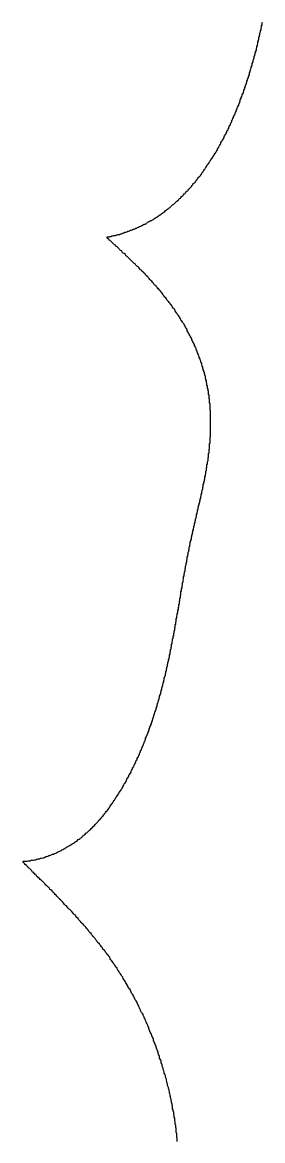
# Model space of a CAD drawing. Header units: millimetres. Extents: x 289 to 9778, y -894 to 6380.
# Drawn here: x 7194.77 to 7199.39, y -558.98 to -537.43 of the extents above; entities that cross this region are included whole.
import ezdxf

# ---------------------------------------------------------------- set-up
doc = ezdxf.new("R2010")
doc.units = ezdxf.units.MM

msp = doc.modelspace()

# ---------------------------------------------------------------- linework, layer by layer
msp.add_polyline3d([(7197.75, -558.993, 0), (7197.75, -558.973, 0), (7197.75, -558.953, 0), (7197.75, -558.933, 0), (7197.74, -558.903, 0), (7197.74, -558.883, 0), (7197.74, -558.863, 0), (7197.74, -558.843, 0), (7197.73, -558.813, 0), (7197.73, -558.793, 0), (7197.73, -558.773, 0), (7197.73, -558.743, 0), (7197.72, -558.723, 0), (7197.72, -558.703, 0), (7197.72, -558.683, 0), (7197.71, -558.653, 0), (7197.71, -558.633, 0), (7197.71, -558.613, 0), (7197.7, -558.583, 0), (7197.7, -558.563, 0), (7197.7, -558.543, 0), (7197.69, -558.523, 0), (7197.69, -558.493, 0), (7197.68, -558.473, 0), (7197.68, -558.453, 0), (7197.68, -558.433, 0), (7197.67, -558.403, 0), (7197.67, -558.383, 0), (7197.66, -558.363, 0), (7197.66, -558.333, 0), (7197.66, -558.313, 0), (7197.65, -558.293, 0), (7197.65, -558.273, 0), (7197.64, -558.243, 0), (7197.64, -558.223, 0), (7197.63, -558.203, 0), (7197.63, -558.173, 0), (7197.62, -558.153, 0), (7197.62, -558.133, 0), (7197.61, -558.113, 0), (7197.61, -558.083, 0), (7197.6, -558.063, 0), (7197.6, -558.043, 0), (7197.59, -558.013, 0), (7197.59, -557.993, 0), (7197.58, -557.973, 0), (7197.58, -557.953, 0), (7197.57, -557.923, 0), (7197.56, -557.903, 0), (7197.56, -557.883, 0), (7197.55, -557.853, 0), (7197.55, -557.833, 0), (7197.54, -557.813, 0), (7197.54, -557.793, 0), (7197.53, -557.763, 0), (7197.52, -557.743, 0), (7197.52, -557.723, 0), (7197.51, -557.693, 0), (7197.5, -557.673, 0), (7197.5, -557.653, 0), (7197.49, -557.633, 0), (7197.48, -557.603, 0), (7197.48, -557.583, 0), (7197.47, -557.563, 0), (7197.46, -557.543, 0), (7197.46, -557.513, 0), (7197.45, -557.493, 0), (7197.44, -557.473, 0), (7197.44, -557.443, 0), (7197.43, -557.423, 0), (7197.42, -557.403, 0), (7197.41, -557.383, 0), (7197.41, -557.353, 0), (7197.4, -557.333, 0), (7197.39, -557.313, 0), (7197.38, -557.293, 0), (7197.38, -557.263, 0), (7197.37, -557.243, 0), (7197.36, -557.223, 0), (7197.35, -557.193, 0), (7197.34, -557.173, 0), (7197.34, -557.153, 0), (7197.33, -557.133, 0), (7197.32, -557.103, 0), (7197.31, -557.083, 0), (7197.3, -557.063, 0), (7197.29, -557.043, 0), (7197.29, -557.013, 0), (7197.28, -556.993, 0), (7197.27, -556.973, 0), (7197.26, -556.953, 0), (7197.25, -556.923, 0), (7197.24, -556.903, 0), (7197.23, -556.883, 0), (7197.22, -556.863, 0), (7197.21, -556.833, 0), (7197.2, -556.813, 0), (7197.2, -556.793, 0), (7197.19, -556.773, 0), (7197.18, -556.753, 0), (7197.17, -556.723, 0), (7197.16, -556.703, 0), (7197.15, -556.683, 0), (7197.14, -556.663, 0), (7197.13, -556.633, 0), (7197.12, -556.613, 0), (7197.11, -556.593, 0), (7197.1, -556.573, 0), (7197.09, -556.543, 0), (7197.08, -556.523, 0), (7197.06, -556.503, 0), (7197.05, -556.483, 0), (7197.04, -556.463, 0), (7197.03, -556.433, 0), (7197.02, -556.413, 0), (7197.01, -556.393, 0), (7197, -556.373, 0), (7196.99, -556.353, 0), (7196.98, -556.323, 0), (7196.97, -556.303, 0), (7196.96, -556.283, 0), (7196.94, -556.263, 0), (7196.93, -556.243, 0), (7196.92, -556.213, 0), (7196.91, -556.193, 0), (7196.9, -556.173, 0), (7196.89, -556.153, 0), (7196.87, -556.133, 0), (7196.86, -556.113, 0), (7196.85, -556.083, 0), (7196.84, -556.063, 0), (7196.82, -556.043, 0), (7196.81, -556.023, 0), (7196.8, -556.003, 0), (7196.79, -555.983, 0), (7196.77, -555.953, 0), (7196.76, -555.933, 0), (7196.75, -555.913, 0), (7196.74, -555.893, 0), (7196.72, -555.873, 0), (7196.71, -555.853, 0), (7196.7, -555.823, 0), (7196.68, -555.803, 0), (7196.67, -555.783, 0), (7196.66, -555.763, 0), (7196.64, -555.743, 0), (7196.63, -555.723, 0), (7196.62, -555.703, 0), (7196.6, -555.683, 0), (7196.59, -555.653, 0), (7196.57, -555.633, 0), (7196.56, -555.613, 0), (7196.55, -555.593, 0), (7196.53, -555.573, 0), (7196.52, -555.553, 0), (7196.5, -555.533, 0), (7196.49, -555.513, 0), (7196.47, -555.493, 0), (7196.46, -555.473, 0), (7196.45, -555.443, 0), (7196.43, -555.423, 0), (7196.42, -555.403, 0), (7196.4, -555.383, 0), (7196.39, -555.363, 0), (7196.37, -555.343, 0), (7196.36, -555.323, 0), (7196.34, -555.303, 0), (7196.32, -555.283, 0), (7196.31, -555.263, 0), (7196.29, -555.243, 0), (7196.28, -555.223, 0), (7196.26, -555.203, 0), (7196.25, -555.183, 0), (7196.23, -555.163, 0), (7196.21, -555.143, 0), (7196.2, -555.123, 0), (7196.18, -555.103, 0), (7196.17, -555.083, 0), (7196.15, -555.063, 0), (7196.13, -555.043, 0), (7196.12, -555.023, 0), (7196.1, -555.003, 0), (7196.09, -554.983, 0), (7196.07, -554.963, 0), (7196.05, -554.943, 0), (7196.04, -554.923, 0), (7196.02, -554.903, 0), (7196, -554.883, 0), (7195.99, -554.863, 0), (7195.97, -554.843, 0), (7195.95, -554.823, 0), (7195.94, -554.803, 0), (7195.92, -554.793, 0), (7195.9, -554.773, 0), (7195.89, -554.753, 0), (7195.87, -554.733, 0), (7195.85, -554.713, 0), (7195.84, -554.693, 0), (7195.82, -554.673, 0), (7195.8, -554.653, 0), (7195.79, -554.633, 0), (7195.77, -554.623, 0), (7195.75, -554.603, 0), (7195.74, -554.583, 0), (7195.72, -554.563, 0), (7195.7, -554.543, 0), (7195.68, -554.523, 0), (7195.67, -554.513, 0), (7195.65, -554.493, 0), (7195.63, -554.473, 0), (7195.62, -554.453, 0), (7195.6, -554.443, 0), (7195.58, -554.423, 0), (7195.57, -554.403, 0), (7195.55, -554.383, 0), (7195.53, -554.363, 0), (7195.52, -554.353, 0), (7195.5, -554.333, 0), (7195.48, -554.313, 0), (7195.47, -554.303, 0), (7195.45, -554.283, 0), (7195.43, -554.263, 0), (7195.42, -554.243, 0), (7195.4, -554.233, 0), (7195.39, -554.213, 0), (7195.37, -554.193, 0), (7195.35, -554.183, 0), (7195.34, -554.163, 0), (7195.32, -554.143, 0), (7195.3, -554.133, 0), (7195.29, -554.113, 0), (7195.27, -554.093, 0), (7195.26, -554.083, 0), (7195.24, -554.063, 0), (7195.22, -554.053, 0), (7195.21, -554.033, 0), (7195.19, -554.013, 0), (7195.18, -554.003, 0), (7195.16, -553.983, 0), (7195.15, -553.973, 0), (7195.13, -553.953, 0), (7195.11, -553.943, 0), (7195.1, -553.923, 0), (7195.08, -553.913, 0), (7195.07, -553.893, 0), (7195.05, -553.883, 0), (7195.04, -553.863, 0), (7195.02, -553.853, 0), (7195.01, -553.833, 0), (7194.99, -553.823, 0), (7194.98, -553.803, 0), (7194.96, -553.793, 0), (7194.95, -553.773, 0), (7194.94, -553.763, 0), (7194.92, -553.743, 0), (7194.91, -553.733, 0), (7194.89, -553.723, 0), (7194.88, -553.703, 0), (7194.87, -553.693, 0), (7194.85, -553.683, 0), (7194.84, -553.663, 0), (7194.82, -553.653, 0), (7194.81, -553.633, 0), (7194.8, -553.623, 0), (7194.79, -553.613, 0), (7194.77, -553.603, 0), (7194.79, -553.593, 0), (7194.81, -553.593, 0), (7194.84, -553.593, 0), (7194.86, -553.593, 0), (7194.88, -553.583, 0), (7194.9, -553.583, 0), (7194.92, -553.583, 0), (7194.94, -553.573, 0), (7194.96, -553.573, 0), (7194.98, -553.573, 0), (7195, -553.563, 0), (7195.02, -553.563, 0), (7195.04, -553.553, 0), (7195.06, -553.553, 0), (7195.08, -553.543, 0), (7195.1, -553.543, 0), (7195.12, -553.533, 0), (7195.14, -553.533, 0), (7195.16, -553.523, 0), (7195.18, -553.523, 0), (7195.2, -553.513, 0), (7195.22, -553.503, 0), (7195.24, -553.503, 0), (7195.26, -553.493, 0), (7195.28, -553.483, 0), (7195.3, -553.483, 0), (7195.32, -553.473, 0), (7195.33, -553.463, 0), (7195.35, -553.453, 0), (7195.37, -553.453, 0), (7195.39, -553.443, 0), (7195.41, -553.433, 0), (7195.43, -553.423, 0), (7195.45, -553.413, 0), (7195.46, -553.413, 0), (7195.48, -553.403, 0), (7195.5, -553.393, 0), (7195.52, -553.383, 0), (7195.53, -553.373, 0), (7195.55, -553.363, 0), (7195.57, -553.353, 0), (7195.59, -553.343, 0), (7195.6, -553.333, 0), (7195.62, -553.323, 0), (7195.64, -553.313, 0), (7195.65, -553.303, 0), (7195.67, -553.293, 0), (7195.69, -553.283, 0), (7195.7, -553.273, 0), (7195.72, -553.263, 0), (7195.73, -553.253, 0), (7195.75, -553.243, 0), (7195.77, -553.233, 0), (7195.78, -553.223, 0), (7195.8, -553.213, 0), (7195.81, -553.203, 0), (7195.83, -553.193, 0), (7195.84, -553.173, 0), (7195.86, -553.163, 0), (7195.88, -553.153, 0), (7195.89, -553.143, 0), (7195.91, -553.133, 0), (7195.92, -553.113, 0), (7195.93, -553.103, 0), (7195.95, -553.093, 0), (7195.96, -553.083, 0), (7195.98, -553.073, 0), (7195.99, -553.053, 0), (7196.01, -553.043, 0), (7196.02, -553.033, 0), (7196.03, -553.023, 0), (7196.05, -553.003, 0), (7196.06, -552.993, 0), (7196.08, -552.983, 0), (7196.09, -552.963, 0), (7196.1, -552.953, 0), (7196.12, -552.943, 0), (7196.13, -552.923, 0), (7196.14, -552.913, 0), (7196.16, -552.903, 0), (7196.17, -552.883, 0), (7196.18, -552.873, 0), (7196.19, -552.863, 0), (7196.21, -552.843, 0), (7196.22, -552.833, 0), (7196.23, -552.823, 0), (7196.24, -552.803, 0), (7196.26, -552.793, 0), (7196.27, -552.773, 0), (7196.28, -552.763, 0), (7196.29, -552.753, 0), (7196.3, -552.733, 0), (7196.32, -552.723, 0), (7196.33, -552.703, 0), (7196.34, -552.693, 0), (7196.35, -552.673, 0), (7196.36, -552.663, 0), (7196.37, -552.653, 0), (7196.38, -552.633, 0), (7196.4, -552.623, 0), (7196.41, -552.603, 0), (7196.42, -552.593, 0), (7196.43, -552.573, 0), (7196.44, -552.563, 0), (7196.45, -552.543, 0), (7196.46, -552.533, 0), (7196.47, -552.513, 0), (7196.48, -552.503, 0), (7196.49, -552.483, 0), (7196.5, -552.473, 0), (7196.51, -552.453, 0), (7196.52, -552.443, 0), (7196.53, -552.423, 0), (7196.54, -552.413, 0), (7196.55, -552.393, 0), (7196.56, -552.383, 0), (7196.57, -552.363, 0), (7196.58, -552.353, 0), (7196.59, -552.333, 0), (7196.6, -552.323, 0), (7196.61, -552.303, 0), (7196.62, -552.293, 0), (7196.63, -552.273, 0), (7196.64, -552.263, 0), (7196.65, -552.243, 0), (7196.66, -552.233, 0), (7196.67, -552.213, 0), (7196.68, -552.193, 0), (7196.69, -552.183, 0), (7196.7, -552.163, 0), (7196.71, -552.153, 0), (7196.71, -552.133, 0), (7196.72, -552.123, 0), (7196.73, -552.103, 0), (7196.74, -552.093, 0), (7196.75, -552.073, 0), (7196.76, -552.063, 0), (7196.77, -552.043, 0), (7196.77, -552.023, 0), (7196.78, -552.013, 0), (7196.79, -551.993, 0), (7196.8, -551.983, 0), (7196.81, -551.963, 0), (7196.82, -551.953, 0), (7196.82, -551.933, 0), (7196.83, -551.923, 0), (7196.84, -551.903, 0), (7196.85, -551.893, 0), (7196.86, -551.873, 0), (7196.86, -551.853, 0), (7196.87, -551.843, 0), (7196.88, -551.823, 0), (7196.89, -551.813, 0), (7196.89, -551.793, 0), (7196.9, -551.783, 0), (7196.91, -551.763, 0), (7196.92, -551.753, 0), (7196.92, -551.733, 0), (7196.93, -551.723, 0), (7196.94, -551.703, 0), (7196.95, -551.683, 0), (7196.95, -551.673, 0), (7196.96, -551.653, 0), (7196.97, -551.643, 0), (7196.98, -551.623, 0), (7196.98, -551.613, 0), (7196.99, -551.593, 0), (7197, -551.583, 0), (7197, -551.563, 0), (7197.01, -551.553, 0), (7197.02, -551.533, 0), (7197.02, -551.513, 0), (7197.03, -551.503, 0), (7197.04, -551.483, 0), (7197.04, -551.473, 0), (7197.05, -551.453, 0), (7197.06, -551.443, 0), (7197.06, -551.423, 0), (7197.07, -551.413, 0), (7197.08, -551.393, 0), (7197.08, -551.373, 0), (7197.09, -551.363, 0), (7197.1, -551.343, 0), (7197.1, -551.333, 0), (7197.11, -551.313, 0), (7197.11, -551.303, 0), (7197.12, -551.283, 0), (7197.13, -551.273, 0), (7197.13, -551.253, 0), (7197.14, -551.243, 0), (7197.14, -551.223, 0), (7197.15, -551.203, 0), (7197.16, -551.193, 0), (7197.16, -551.173, 0), (7197.17, -551.163, 0), (7197.17, -551.143, 0), (7197.18, -551.133, 0), (7197.19, -551.113, 0), (7197.19, -551.103, 0), (7197.2, -551.083, 0), (7197.2, -551.073, 0), (7197.21, -551.053, 0), (7197.21, -551.043, 0), (7197.22, -551.023, 0), (7197.22, -551.003, 0), (7197.23, -550.993, 0), (7197.24, -550.973, 0), (7197.24, -550.963, 0), (7197.25, -550.943, 0), (7197.25, -550.933, 0), (7197.26, -550.913, 0), (7197.26, -550.903, 0), (7197.27, -550.883, 0), (7197.27, -550.873, 0), (7197.28, -550.853, 0), (7197.28, -550.833, 0), (7197.29, -550.823, 0), (7197.29, -550.803, 0), (7197.3, -550.793, 0), (7197.3, -550.773, 0), (7197.31, -550.763, 0), (7197.31, -550.743, 0), (7197.32, -550.733, 0), (7197.32, -550.713, 0), (7197.33, -550.703, 0), (7197.33, -550.683, 0), (7197.34, -550.673, 0), (7197.34, -550.653, 0), (7197.35, -550.633, 0), (7197.35, -550.623, 0), (7197.36, -550.603, 0), (7197.36, -550.593, 0), (7197.36, -550.573, 0), (7197.37, -550.563, 0), (7197.37, -550.543, 0), (7197.38, -550.533, 0), (7197.38, -550.513, 0), (7197.39, -550.503, 0), (7197.39, -550.483, 0), (7197.4, -550.473, 0), (7197.4, -550.453, 0), (7197.4, -550.443, 0), (7197.41, -550.423, 0), (7197.41, -550.413, 0), (7197.42, -550.393, 0), (7197.42, -550.373, 0), (7197.43, -550.363, 0), (7197.43, -550.343, 0), (7197.43, -550.333, 0), (7197.44, -550.313, 0), (7197.44, -550.303, 0), (7197.45, -550.283, 0), (7197.45, -550.273, 0), (7197.45, -550.253, 0), (7197.46, -550.243, 0), (7197.46, -550.223, 0), (7197.47, -550.213, 0), (7197.47, -550.193, 0), (7197.47, -550.183, 0), (7197.48, -550.163, 0), (7197.48, -550.153, 0), (7197.49, -550.133, 0), (7197.49, -550.123, 0), (7197.49, -550.103, 0), (7197.5, -550.093, 0), (7197.5, -550.073, 0), (7197.5, -550.053, 0), (7197.51, -550.043, 0), (7197.51, -550.023, 0), (7197.52, -550.013, 0), (7197.52, -549.993, 0), (7197.52, -549.983, 0), (7197.53, -549.963, 0), (7197.53, -549.953, 0), (7197.53, -549.933, 0), (7197.54, -549.923, 0), (7197.54, -549.903, 0), (7197.54, -549.893, 0), (7197.55, -549.873, 0), (7197.55, -549.863, 0), (7197.55, -549.843, 0), (7197.56, -549.833, 0), (7197.56, -549.813, 0), (7197.56, -549.803, 0), (7197.57, -549.783, 0), (7197.57, -549.773, 0), (7197.57, -549.753, 0), (7197.58, -549.743, 0), (7197.58, -549.723, 0), (7197.58, -549.713, 0), (7197.59, -549.693, 0), (7197.59, -549.683, 0), (7197.59, -549.663, 0), (7197.6, -549.653, 0), (7197.6, -549.633, 0), (7197.6, -549.623, 0), (7197.61, -549.603, 0), (7197.61, -549.593, 0), (7197.61, -549.573, 0), (7197.61, -549.563, 0), (7197.62, -549.543, 0), (7197.62, -549.533, 0), (7197.62, -549.513, 0), (7197.63, -549.503, 0), (7197.63, -549.483, 0), (7197.63, -549.473, 0), (7197.64, -549.453, 0), (7197.64, -549.443, 0), (7197.64, -549.423, 0), (7197.64, -549.413, 0), (7197.65, -549.393, 0), (7197.65, -549.383, 0), (7197.65, -549.363, 0), (7197.66, -549.353, 0), (7197.66, -549.333, 0), (7197.66, -549.323, 0), (7197.66, -549.303, 0), (7197.67, -549.293, 0), (7197.67, -549.273, 0), (7197.67, -549.263, 0), (7197.68, -549.243, 0), (7197.68, -549.233, 0), (7197.68, -549.213, 0), (7197.68, -549.203, 0), (7197.69, -549.183, 0), (7197.69, -549.173, 0), (7197.69, -549.153, 0), (7197.7, -549.143, 0), (7197.7, -549.133, 0), (7197.7, -549.113, 0), (7197.7, -549.103, 0), (7197.71, -549.083, 0), (7197.71, -549.073, 0), (7197.71, -549.053, 0), (7197.71, -549.043, 0), (7197.72, -549.023, 0), (7197.72, -549.013, 0), (7197.72, -548.993, 0), (7197.72, -548.983, 0), (7197.73, -548.963, 0), (7197.73, -548.953, 0), (7197.73, -548.933, 0), (7197.73, -548.923, 0), (7197.74, -548.903, 0), (7197.74, -548.893, 0), (7197.74, -548.873, 0), (7197.74, -548.863, 0), (7197.75, -548.853, 0), (7197.75, -548.833, 0), (7197.75, -548.823, 0), (7197.76, -548.803, 0), (7197.76, -548.793, 0), (7197.76, -548.773, 0), (7197.76, -548.763, 0), (7197.77, -548.743, 0), (7197.77, -548.733, 0), (7197.77, -548.713, 0), (7197.77, -548.703, 0), (7197.78, -548.683, 0), (7197.78, -548.673, 0), (7197.78, -548.663, 0), (7197.78, -548.643, 0), (7197.79, -548.633, 0), (7197.79, -548.613, 0), (7197.79, -548.603, 0), (7197.79, -548.583, 0), (7197.8, -548.573, 0), (7197.8, -548.553, 0), (7197.8, -548.543, 0), (7197.8, -548.523, 0), (7197.81, -548.513, 0), (7197.81, -548.503, 0), (7197.81, -548.483, 0), (7197.81, -548.473, 0), (7197.82, -548.453, 0), (7197.82, -548.443, 0), (7197.82, -548.423, 0), (7197.82, -548.413, 0), (7197.82, -548.403, 0), (7197.83, -548.383, 0), (7197.83, -548.373, 0), (7197.83, -548.353, 0), (7197.83, -548.343, 0), (7197.84, -548.323, 0), (7197.84, -548.313, 0), (7197.84, -548.293, 0), (7197.84, -548.283, 0), (7197.85, -548.273, 0), (7197.85, -548.253, 0), (7197.85, -548.243, 0), (7197.85, -548.223, 0), (7197.86, -548.213, 0), (7197.86, -548.193, 0), (7197.86, -548.183, 0), (7197.86, -548.173, 0), (7197.87, -548.153, 0), (7197.87, -548.143, 0), (7197.87, -548.123, 0), (7197.87, -548.113, 0), (7197.88, -548.093, 0), (7197.88, -548.083, 0), (7197.88, -548.073, 0), (7197.88, -548.053, 0), (7197.89, -548.043, 0), (7197.89, -548.023, 0), (7197.89, -548.013, 0), (7197.9, -548.003, 0), (7197.9, -547.983, 0), (7197.9, -547.973, 0), (7197.9, -547.953, 0), (7197.91, -547.943, 0), (7197.91, -547.923, 0), (7197.91, -547.913, 0), (7197.91, -547.903, 0), (7197.92, -547.883, 0), (7197.92, -547.873, 0), (7197.92, -547.853, 0), (7197.92, -547.843, 0), (7197.93, -547.833, 0), (7197.93, -547.813, 0), (7197.93, -547.803, 0), (7197.93, -547.783, 0), (7197.94, -547.773, 0), (7197.94, -547.763, 0), (7197.94, -547.743, 0), (7197.94, -547.733, 0), (7197.95, -547.713, 0), (7197.95, -547.703, 0), (7197.95, -547.693, 0), (7197.96, -547.673, 0), (7197.96, -547.663, 0), (7197.96, -547.643, 0), (7197.96, -547.633, 0), (7197.97, -547.623, 0), (7197.97, -547.603, 0), (7197.97, -547.593, 0), (7197.98, -547.583, 0), (7197.98, -547.563, 0), (7197.98, -547.553, 0), (7197.98, -547.533, 0), (7197.99, -547.523, 0), (7197.99, -547.513, 0), (7197.99, -547.493, 0), (7198, -547.483, 0), (7198, -547.463, 0), (7198, -547.453, 0), (7198, -547.443, 0), (7198.01, -547.423, 0), (7198.01, -547.413, 0), (7198.01, -547.403, 0), (7198.02, -547.383, 0), (7198.02, -547.373, 0), (7198.02, -547.353, 0), (7198.02, -547.343, 0), (7198.03, -547.333, 0), (7198.03, -547.313, 0), (7198.03, -547.303, 0), (7198.04, -547.293, 0), (7198.04, -547.273, 0), (7198.04, -547.263, 0), (7198.05, -547.243, 0), (7198.05, -547.233, 0), (7198.05, -547.223, 0), (7198.06, -547.203, 0), (7198.06, -547.193, 0), (7198.06, -547.173, 0), (7198.07, -547.163, 0), (7198.07, -547.153, 0), (7198.07, -547.133, 0), (7198.08, -547.123, 0), (7198.08, -547.103, 0), (7198.08, -547.093, 0), (7198.08, -547.083, 0), (7198.09, -547.063, 0), (7198.09, -547.053, 0), (7198.09, -547.033, 0), (7198.1, -547.023, 0), (7198.1, -547.013, 0), (7198.1, -546.993, 0), (7198.11, -546.983, 0), (7198.11, -546.963, 0), (7198.11, -546.953, 0), (7198.12, -546.943, 0), (7198.12, -546.923, 0), (7198.12, -546.913, 0), (7198.13, -546.893, 0), (7198.13, -546.883, 0), (7198.13, -546.863, 0), (7198.14, -546.853, 0), (7198.14, -546.843, 0), (7198.14, -546.823, 0), (7198.15, -546.813, 0), (7198.15, -546.793, 0), (7198.15, -546.783, 0), (7198.16, -546.763, 0), (7198.16, -546.753, 0), (7198.16, -546.743, 0), (7198.17, -546.723, 0), (7198.17, -546.713, 0), (7198.17, -546.693, 0), (7198.18, -546.683, 0), (7198.18, -546.663, 0), (7198.18, -546.653, 0), (7198.19, -546.633, 0), (7198.19, -546.623, 0), (7198.19, -546.613, 0), (7198.2, -546.593, 0), (7198.2, -546.583, 0), (7198.2, -546.563, 0), (7198.21, -546.553, 0), (7198.21, -546.533, 0), (7198.21, -546.523, 0), (7198.22, -546.503, 0), (7198.22, -546.493, 0), (7198.22, -546.473, 0), (7198.23, -546.463, 0), (7198.23, -546.453, 0), (7198.23, -546.433, 0), (7198.24, -546.423, 0), (7198.24, -546.403, 0), (7198.24, -546.393, 0), (7198.25, -546.373, 0), (7198.25, -546.363, 0), (7198.25, -546.343, 0), (7198.25, -546.333, 0), (7198.26, -546.313, 0), (7198.26, -546.303, 0), (7198.26, -546.283, 0), (7198.27, -546.273, 0), (7198.27, -546.253, 0), (7198.27, -546.243, 0), (7198.28, -546.223, 0), (7198.28, -546.213, 0), (7198.28, -546.193, 0), (7198.28, -546.183, 0), (7198.29, -546.163, 0), (7198.29, -546.153, 0), (7198.29, -546.133, 0), (7198.3, -546.123, 0), (7198.3, -546.103, 0), (7198.3, -546.093, 0), (7198.3, -546.073, 0), (7198.31, -546.063, 0), (7198.31, -546.043, 0), (7198.31, -546.033, 0), (7198.31, -546.013, 0), (7198.32, -546.003, 0), (7198.32, -545.983, 0), (7198.32, -545.963, 0), (7198.32, -545.953, 0), (7198.33, -545.933, 0), (7198.33, -545.923, 0), (7198.33, -545.903, 0), (7198.33, -545.893, 0), (7198.34, -545.873, 0), (7198.34, -545.863, 0), (7198.34, -545.843, 0), (7198.34, -545.833, 0), (7198.34, -545.813, 0), (7198.35, -545.803, 0), (7198.35, -545.783, 0), (7198.35, -545.763, 0), (7198.35, -545.753, 0), (7198.35, -545.733, 0), (7198.36, -545.723, 0), (7198.36, -545.703, 0), (7198.36, -545.693, 0), (7198.36, -545.673, 0), (7198.36, -545.653, 0), (7198.37, -545.643, 0), (7198.37, -545.623, 0), (7198.37, -545.613, 0), (7198.37, -545.593, 0), (7198.37, -545.583, 0), (7198.37, -545.563, 0), (7198.37, -545.543, 0), (7198.38, -545.533, 0), (7198.38, -545.513, 0), (7198.38, -545.503, 0), (7198.38, -545.483, 0), (7198.38, -545.463, 0), (7198.38, -545.453, 0), (7198.38, -545.433, 0), (7198.38, -545.423, 0), (7198.39, -545.403, 0), (7198.39, -545.383, 0), (7198.39, -545.373, 0), (7198.39, -545.353, 0), (7198.39, -545.343, 0), (7198.39, -545.323, 0), (7198.39, -545.303, 0), (7198.39, -545.293, 0), (7198.39, -545.273, 0), (7198.39, -545.253, 0), (7198.39, -545.243, 0), (7198.39, -545.223, 0), (7198.39, -545.213, 0), (7198.39, -545.193, 0), (7198.39, -545.173, 0), (7198.39, -545.163, 0), (7198.39, -545.143, 0), (7198.39, -545.123, 0), (7198.39, -545.113, 0), (7198.39, -545.093, 0), (7198.39, -545.073, 0), (7198.39, -545.063, 0), (7198.39, -545.043, 0), (7198.39, -545.033, 0), (7198.39, -545.013, 0), (7198.39, -544.993, 0), (7198.39, -544.983, 0), (7198.39, -544.963, 0), (7198.39, -544.943, 0), (7198.39, -544.933, 0), (7198.39, -544.913, 0), (7198.38, -544.893, 0), (7198.38, -544.883, 0), (7198.38, -544.863, 0), (7198.38, -544.843, 0), (7198.38, -544.823, 0), (7198.38, -544.813, 0), (7198.38, -544.793, 0), (7198.38, -544.773, 0), (7198.37, -544.763, 0), (7198.37, -544.743, 0), (7198.37, -544.723, 0), (7198.37, -544.713, 0), (7198.37, -544.693, 0), (7198.36, -544.673, 0), (7198.36, -544.663, 0), (7198.36, -544.643, 0), (7198.36, -544.623, 0), (7198.36, -544.613, 0), (7198.35, -544.593, 0), (7198.35, -544.573, 0), (7198.35, -544.553, 0), (7198.35, -544.543, 0), (7198.34, -544.523, 0), (7198.34, -544.503, 0), (7198.34, -544.493, 0), (7198.33, -544.473, 0), (7198.33, -544.453, 0), (7198.33, -544.433, 0), (7198.32, -544.423, 0), (7198.32, -544.403, 0), (7198.32, -544.383, 0), (7198.31, -544.373, 0), (7198.31, -544.353, 0), (7198.31, -544.333, 0), (7198.3, -544.313, 0), (7198.3, -544.303, 0), (7198.29, -544.283, 0), (7198.29, -544.263, 0), (7198.29, -544.243, 0), (7198.28, -544.233, 0), (7198.28, -544.213, 0), (7198.27, -544.193, 0), (7198.27, -544.173, 0), (7198.26, -544.163, 0), (7198.26, -544.143, 0), (7198.25, -544.123, 0), (7198.25, -544.113, 0), (7198.24, -544.093, 0), (7198.24, -544.073, 0), (7198.23, -544.053, 0), (7198.23, -544.043, 0), (7198.22, -544.023, 0), (7198.22, -544.003, 0), (7198.21, -543.983, 0), (7198.2, -543.973, 0), (7198.2, -543.953, 0), (7198.19, -543.933, 0), (7198.19, -543.913, 0), (7198.18, -543.903, 0), (7198.17, -543.883, 0), (7198.17, -543.863, 0), (7198.16, -543.843, 0), (7198.15, -543.833, 0), (7198.15, -543.813, 0), (7198.14, -543.793, 0), (7198.13, -543.773, 0), (7198.13, -543.763, 0), (7198.12, -543.743, 0), (7198.11, -543.723, 0), (7198.11, -543.703, 0), (7198.1, -543.693, 0), (7198.09, -543.673, 0), (7198.08, -543.653, 0), (7198.08, -543.633, 0), (7198.07, -543.613, 0), (7198.06, -543.603, 0), (7198.05, -543.583, 0), (7198.04, -543.563, 0), (7198.03, -543.543, 0), (7198.03, -543.533, 0), (7198.02, -543.513, 0), (7198.01, -543.493, 0), (7198, -543.473, 0), (7197.99, -543.463, 0), (7197.98, -543.443, 0), (7197.97, -543.423, 0), (7197.96, -543.403, 0), (7197.95, -543.393, 0), (7197.94, -543.373, 0), (7197.94, -543.353, 0), (7197.93, -543.333, 0), (7197.92, -543.323, 0), (7197.91, -543.303, 0), (7197.9, -543.283, 0), (7197.89, -543.263, 0), (7197.88, -543.243, 0), (7197.87, -543.233, 0), (7197.85, -543.213, 0), (7197.84, -543.193, 0), (7197.83, -543.173, 0), (7197.82, -543.163, 0), (7197.81, -543.143, 0), (7197.8, -543.123, 0), (7197.79, -543.103, 0), (7197.78, -543.093, 0), (7197.77, -543.073, 0), (7197.75, -543.053, 0), (7197.74, -543.033, 0), (7197.73, -543.023, 0), (7197.72, -543.003, 0), (7197.71, -542.983, 0), (7197.7, -542.963, 0), (7197.68, -542.943, 0), (7197.67, -542.933, 0), (7197.66, -542.913, 0), (7197.65, -542.893, 0), (7197.63, -542.873, 0), (7197.62, -542.863, 0), (7197.61, -542.843, 0), (7197.59, -542.823, 0), (7197.58, -542.803, 0), (7197.57, -542.793, 0), (7197.55, -542.773, 0), (7197.54, -542.753, 0), (7197.53, -542.733, 0), (7197.51, -542.723, 0), (7197.5, -542.703, 0), (7197.48, -542.683, 0), (7197.47, -542.663, 0), (7197.46, -542.643, 0), (7197.44, -542.633, 0), (7197.43, -542.613, 0), (7197.41, -542.593, 0), (7197.4, -542.573, 0), (7197.38, -542.563, 0), (7197.37, -542.543, 0), (7197.35, -542.523, 0), (7197.34, -542.503, 0), (7197.32, -542.493, 0), (7197.3, -542.473, 0), (7197.29, -542.453, 0), (7197.27, -542.433, 0), (7197.26, -542.413, 0), (7197.24, -542.403, 0), (7197.22, -542.383, 0), (7197.21, -542.363, 0), (7197.19, -542.343, 0), (7197.18, -542.333, 0), (7197.16, -542.313, 0), (7197.14, -542.293, 0), (7197.13, -542.273, 0), (7197.11, -542.263, 0), (7197.09, -542.243, 0), (7197.07, -542.223, 0), (7197.06, -542.203, 0), (7197.04, -542.193, 0), (7197.02, -542.173, 0), (7197.01, -542.153, 0), (7196.99, -542.133, 0), (7196.97, -542.123, 0), (7196.95, -542.103, 0), (7196.94, -542.083, 0), (7196.92, -542.073, 0), (7196.9, -542.053, 0), (7196.88, -542.033, 0), (7196.87, -542.023, 0), (7196.85, -542.003, 0), (7196.83, -541.983, 0), (7196.82, -541.973, 0), (7196.8, -541.953, 0), (7196.78, -541.933, 0), (7196.76, -541.923, 0), (7196.75, -541.903, 0), (7196.73, -541.883, 0), (7196.71, -541.873, 0), (7196.69, -541.853, 0), (7196.68, -541.833, 0), (7196.66, -541.823, 0), (7196.64, -541.803, 0), (7196.63, -541.793, 0), (7196.61, -541.773, 0), (7196.59, -541.753, 0), (7196.57, -541.743, 0), (7196.56, -541.723, 0), (7196.54, -541.713, 0), (7196.52, -541.693, 0), (7196.51, -541.683, 0), (7196.49, -541.663, 0), (7196.48, -541.653, 0), (7196.46, -541.633, 0), (7196.44, -541.623, 0), (7196.43, -541.603, 0), (7196.41, -541.593, 0), (7196.4, -541.573, 0), (7196.4, -541.563, 0), (7196.42, -541.563, 0), (7196.44, -541.563, 0), (7196.45, -541.553, 0), (7196.47, -541.553, 0), (7196.49, -541.543, 0), (7196.51, -541.543, 0), (7196.53, -541.533, 0), (7196.55, -541.533, 0), (7196.56, -541.533, 0), (7196.58, -541.523, 0), (7196.6, -541.523, 0), (7196.62, -541.513, 0), (7196.64, -541.513, 0), (7196.66, -541.503, 0), (7196.67, -541.503, 0), (7196.69, -541.493, 0), (7196.71, -541.483, 0), (7196.73, -541.483, 0), (7196.74, -541.473, 0), (7196.76, -541.473, 0), (7196.78, -541.463, 0), (7196.8, -541.453, 0), (7196.81, -541.453, 0), (7196.83, -541.443, 0), (7196.85, -541.433, 0), (7196.86, -541.433, 0), (7196.88, -541.423, 0), (7196.9, -541.413, 0), (7196.92, -541.413, 0), (7196.93, -541.403, 0), (7196.95, -541.393, 0), (7196.97, -541.393, 0), (7196.98, -541.383, 0), (7197, -541.373, 0), (7197.02, -541.363, 0), (7197.03, -541.363, 0), (7197.05, -541.353, 0), (7197.07, -541.343, 0), (7197.08, -541.333, 0), (7197.1, -541.323, 0), (7197.11, -541.313, 0), (7197.13, -541.313, 0), (7197.15, -541.303, 0), (7197.16, -541.293, 0), (7197.18, -541.283, 0), (7197.19, -541.273, 0), (7197.21, -541.263, 0), (7197.23, -541.253, 0), (7197.24, -541.243, 0), (7197.26, -541.243, 0), (7197.27, -541.233, 0), (7197.29, -541.223, 0), (7197.3, -541.213, 0), (7197.32, -541.203, 0), (7197.33, -541.193, 0), (7197.35, -541.183, 0), (7197.36, -541.173, 0), (7197.38, -541.163, 0), (7197.39, -541.153, 0), (7197.41, -541.143, 0), (7197.42, -541.133, 0), (7197.44, -541.123, 0), (7197.45, -541.113, 0), (7197.47, -541.103, 0), (7197.48, -541.093, 0), (7197.49, -541.083, 0), (7197.51, -541.073, 0), (7197.52, -541.053, 0), (7197.54, -541.043, 0), (7197.55, -541.033, 0), (7197.57, -541.023, 0), (7197.58, -541.013, 0), (7197.59, -541.003, 0), (7197.61, -540.993, 0), (7197.62, -540.983, 0), (7197.64, -540.963, 0), (7197.65, -540.953, 0), (7197.66, -540.943, 0), (7197.68, -540.933, 0), (7197.69, -540.923, 0), (7197.7, -540.913, 0), (7197.72, -540.893, 0), (7197.73, -540.883, 0), (7197.74, -540.873, 0), (7197.76, -540.863, 0), (7197.77, -540.853, 0), (7197.78, -540.833, 0), (7197.79, -540.823, 0), (7197.81, -540.813, 0), (7197.82, -540.803, 0), (7197.83, -540.783, 0), (7197.85, -540.773, 0), (7197.86, -540.763, 0), (7197.87, -540.753, 0), (7197.88, -540.733, 0), (7197.9, -540.723, 0), (7197.91, -540.713, 0), (7197.92, -540.693, 0), (7197.93, -540.683, 0), (7197.95, -540.673, 0), (7197.96, -540.663, 0), (7197.97, -540.643, 0), (7197.98, -540.633, 0), (7197.99, -540.623, 0), (7198.01, -540.603, 0), (7198.02, -540.593, 0), (7198.03, -540.573, 0), (7198.04, -540.563, 0), (7198.05, -540.553, 0), (7198.06, -540.533, 0), (7198.07, -540.523, 0), (7198.09, -540.513, 0), (7198.1, -540.493, 0), (7198.11, -540.483, 0), (7198.12, -540.463, 0), (7198.13, -540.453, 0), (7198.14, -540.443, 0), (7198.15, -540.423, 0), (7198.16, -540.413, 0), (7198.18, -540.393, 0), (7198.19, -540.383, 0), (7198.2, -540.373, 0), (7198.21, -540.353, 0), (7198.22, -540.343, 0), (7198.23, -540.323, 0), (7198.24, -540.313, 0), (7198.25, -540.293, 0), (7198.26, -540.283, 0), (7198.27, -540.263, 0), (7198.28, -540.253, 0), (7198.29, -540.233, 0), (7198.3, -540.223, 0), (7198.31, -540.203, 0), (7198.32, -540.193, 0), (7198.33, -540.173, 0), (7198.34, -540.163, 0), (7198.35, -540.143, 0), (7198.36, -540.133, 0), (7198.37, -540.113, 0), (7198.38, -540.103, 0), (7198.39, -540.083, 0), (7198.4, -540.073, 0), (7198.41, -540.053, 0), (7198.42, -540.043, 0), (7198.43, -540.023, 0), (7198.44, -540.013, 0), (7198.45, -539.993, 0), (7198.46, -539.983, 0), (7198.47, -539.963, 0), (7198.48, -539.953, 0), (7198.49, -539.933, 0), (7198.5, -539.913, 0), (7198.51, -539.903, 0), (7198.52, -539.883, 0), (7198.52, -539.873, 0), (7198.53, -539.853, 0), (7198.54, -539.843, 0), (7198.55, -539.823, 0), (7198.56, -539.803, 0), (7198.57, -539.793, 0), (7198.58, -539.773, 0), (7198.59, -539.763, 0), (7198.59, -539.743, 0), (7198.6, -539.723, 0), (7198.61, -539.713, 0), (7198.62, -539.693, 0), (7198.63, -539.683, 0), (7198.64, -539.663, 0), (7198.65, -539.643, 0), (7198.65, -539.633, 0), (7198.66, -539.613, 0), (7198.67, -539.593, 0), (7198.68, -539.583, 0), (7198.69, -539.563, 0), (7198.7, -539.543, 0), (7198.7, -539.533, 0), (7198.71, -539.513, 0), (7198.72, -539.503, 0), (7198.73, -539.483, 0), (7198.74, -539.463, 0), (7198.74, -539.453, 0), (7198.75, -539.433, 0), (7198.76, -539.413, 0), (7198.77, -539.403, 0), (7198.77, -539.383, 0), (7198.78, -539.363, 0), (7198.79, -539.353, 0), (7198.8, -539.333, 0), (7198.8, -539.313, 0), (7198.81, -539.303, 0), (7198.82, -539.283, 0), (7198.83, -539.263, 0), (7198.83, -539.243, 0), (7198.84, -539.233, 0), (7198.85, -539.213, 0), (7198.86, -539.193, 0), (7198.86, -539.183, 0), (7198.87, -539.163, 0), (7198.88, -539.143, 0), (7198.88, -539.133, 0), (7198.89, -539.113, 0), (7198.9, -539.093, 0), (7198.9, -539.073, 0), (7198.91, -539.063, 0), (7198.92, -539.043, 0), (7198.93, -539.023, 0), (7198.93, -539.013, 0), (7198.94, -538.993, 0), (7198.95, -538.973, 0), (7198.95, -538.953, 0), (7198.96, -538.943, 0), (7198.96, -538.923, 0), (7198.97, -538.903, 0), (7198.98, -538.893, 0), (7198.98, -538.873, 0), (7198.99, -538.853, 0), (7199, -538.833, 0), (7199, -538.823, 0), (7199.01, -538.803, 0), (7199.02, -538.783, 0), (7199.02, -538.763, 0), (7199.03, -538.753, 0), (7199.03, -538.733, 0), (7199.04, -538.713, 0), (7199.05, -538.703, 0), (7199.05, -538.683, 0), (7199.06, -538.663, 0), (7199.06, -538.643, 0), (7199.07, -538.633, 0), (7199.08, -538.613, 0), (7199.08, -538.593, 0), (7199.09, -538.573, 0), (7199.09, -538.563, 0), (7199.1, -538.543, 0), (7199.1, -538.523, 0), (7199.11, -538.503, 0), (7199.12, -538.493, 0), (7199.12, -538.473, 0), (7199.13, -538.453, 0), (7199.13, -538.433, 0), (7199.14, -538.423, 0), (7199.14, -538.403, 0), (7199.15, -538.383, 0), (7199.15, -538.363, 0), (7199.16, -538.353, 0), (7199.16, -538.333, 0), (7199.17, -538.313, 0), (7199.17, -538.293, 0), (7199.18, -538.273, 0), (7199.18, -538.263, 0), (7199.19, -538.243, 0), (7199.19, -538.223, 0), (7199.2, -538.203, 0), (7199.2, -538.193, 0), (7199.21, -538.173, 0), (7199.21, -538.153, 0), (7199.22, -538.133, 0), (7199.22, -538.123, 0), (7199.23, -538.103, 0), (7199.23, -538.083, 0), (7199.24, -538.063, 0), (7199.24, -538.053, 0), (7199.25, -538.033, 0), (7199.25, -538.013, 0), (7199.26, -537.993, 0), (7199.26, -537.983, 0), (7199.27, -537.963, 0), (7199.27, -537.943, 0), (7199.27, -537.923, 0), (7199.28, -537.913, 0), (7199.28, -537.893, 0), (7199.29, -537.873, 0), (7199.29, -537.853, 0), (7199.3, -537.843, 0), (7199.3, -537.823, 0), (7199.3, -537.803, 0), (7199.31, -537.783, 0), (7199.31, -537.773, 0), (7199.32, -537.753, 0), (7199.32, -537.733, 0), (7199.32, -537.713, 0), (7199.33, -537.703, 0), (7199.33, -537.683, 0), (7199.34, -537.663, 0), (7199.34, -537.643, 0), (7199.34, -537.633, 0), (7199.35, -537.613, 0), (7199.35, -537.593, 0), (7199.36, -537.573, 0), (7199.36, -537.563, 0), (7199.36, -537.543, 0), (7199.37, -537.523, 0), (7199.37, -537.513, 0), (7199.37, -537.493, 0), (7199.38, -537.473, 0), (7199.38, -537.453, 0), (7199.38, -537.443, 0), (7199.39, -537.423, 0)])

doc.saveas('drawing.dxf')
